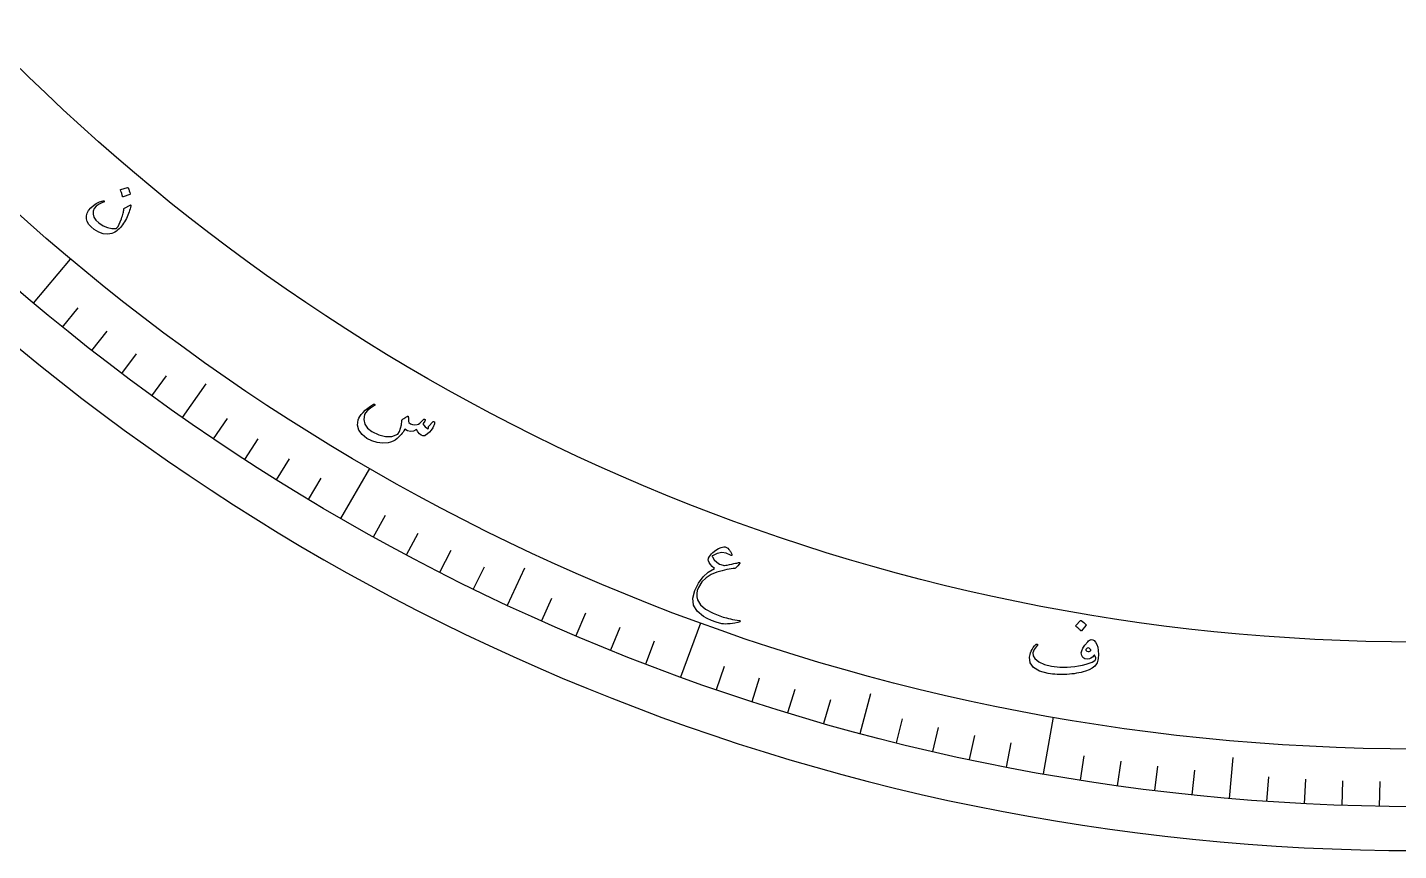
# Model space of a CAD drawing. Header units: millimetres. Extents: x -81 to 81, y -80 to 113.
# Drawn here: x -50.9 to -0.7, y -80.5 to -50.3 of the extents above; entities that cross this region are included whole.
import ezdxf

# ---------------------------------------------------------------- set-up
doc = ezdxf.new("R2010")
doc.units = ezdxf.units.MM
for name, color, linetype in [('CUT_OUTER', 1, 'Continuous'), ('ENGRAVE', 7, 'Continuous'), ('ENGRAVE_FINE', 8, 'Continuous'), ('TEXT', 5, 'Continuous')]:
    doc.layers.add(name, color=color, linetype=linetype)

msp = doc.modelspace()

# ---------------------------------------------------------------- linework, layer by layer
at = {"layer": 'CUT_OUTER'}
msp.add_arc((0, 0), 80.5, 180, 0, dxfattribs=at)
at = {"layer": 'ENGRAVE'}
for points in [[(-50.7095, -60.4332), (-49.3512, -58.8145)], [(-45.2494, -64.6229), (-44.3837, -63.3865)], [(-39.445, -68.3207), (-38.3884, -66.4907)], [(-33.3404, -71.4986), (-32.7025, -70.1307)], [(-26.982, -74.1324), (-26.2592, -72.1467)], [(-20.4182, -76.2019), (-20.0276, -74.7439)], [(-13.6991, -77.6915), (-13.3322, -75.6105)], [(-6.8757, -78.5898), (-6.7442, -77.0862)]]:
    msp.add_lwpolyline(points, dxfattribs=at)
for radius in [78.89, 78.89, 76.7769, 72.8525, 72.8525]:
    msp.add_circle((0, 0), radius, dxfattribs=at)
at = {"layer": 'ENGRAVE_FINE'}
for points in [[(-49.6471, -61.309), (-49.0772, -60.6052)], [(-48.5695, -62.1662), (-48.012, -61.4525)], [(-47.4772, -63.0044), (-46.9322, -62.2811)], [(-46.3704, -63.8234), (-45.8381, -63.0907)], [(-44.1147, -65.4028), (-43.6083, -64.652)], [(-42.9666, -66.1627), (-42.4733, -65.4032)], [(-41.8053, -66.9025), (-41.3254, -66.1345)], [(-40.6314, -67.6219), (-40.1649, -66.8457)], [(-38.2466, -68.9987), (-37.8076, -68.2067)], [(-37.0366, -69.6557), (-36.6114, -68.8561)], [(-35.8153, -70.2915), (-35.4042, -69.4846)], [(-34.5831, -70.9059), (-34.1861, -70.0919)], [(-32.0875, -72.0696), (-31.7191, -71.2423)], [(-30.8248, -72.6186), (-30.4709, -71.785)], [(-29.5527, -73.1455), (-29.2135, -72.3059)], [(-28.2716, -73.6502), (-27.9471, -72.8047)], [(-25.6841, -74.592), (-25.3892, -73.7357)], [(-24.3784, -75.0288), (-24.0985, -74.1675)], [(-23.0652, -75.4429), (-22.8004, -74.5768)], [(-21.745, -75.8339), (-21.4954, -74.9634)], [(-19.0852, -76.5466), (-18.8661, -75.6679)], [(-17.7464, -76.8681), (-17.5427, -75.9856)], [(-16.4022, -77.1661), (-16.2139, -76.2802)], [(-15.0529, -77.4406), (-14.8801, -76.5516)], [(-12.3411, -77.9187), (-12.1994, -77.0243)], [(-10.9794, -78.1222), (-10.8533, -77.2254)], [(-9.6143, -78.302), (-9.5039, -77.4031)], [(-8.2463, -78.4578), (-8.1516, -77.5572)], [(-5.5031, -78.6978), (-5.4399, -77.7944)], [(-4.1288, -78.7819), (-4.0814, -77.8775)], [(-2.7532, -78.8419), (-2.7216, -77.9369)], [(-1.3768, -78.878), (-1.361, -77.9725)]]:
    msp.add_lwpolyline(points, dxfattribs=at)
at = {"layer": 'TEXT'}
for points in [[(-47.2725, -56.1904), (-47.2675, -56.1899), (-47.2622, -56.1915), (-47.2568, -56.195), (-47.2513, -56.2007), (-47.2234, -56.254), (-47.2013, -56.3091), (-47.1848, -56.366), (-47.174, -56.4248), (-47.1743, -56.4322), (-47.1765, -56.4379), (-47.1807, -56.442), (-47.1868, -56.4445), (-47.4321, -56.5274), (-47.4393, -56.5282), (-47.4451, -56.525), (-47.4494, -56.5178), (-47.4522, -56.5067), (-47.4547, -56.497), (-47.4588, -56.4821), (-47.4647, -56.462), (-47.4722, -56.4367), (-47.4817, -56.4059), (-47.4935, -56.3694), (-47.5074, -56.3272), (-47.5236, -56.2793), (-47.5251, -56.2722), (-47.5245, -56.2671), (-47.5217, -56.2637), (-47.5167, -56.2623)], [(-47.1448, -56.8654), (-47.1576, -56.9186), (-47.1723, -56.973), (-47.1889, -57.0286), (-47.2074, -57.0855), (-47.2283, -57.1437), (-47.2522, -57.2032), (-47.279, -57.264), (-47.3087, -57.3262), (-47.3401, -57.3867), (-47.3736, -57.4447), (-47.4093, -57.5002), (-47.4471, -57.5533), (-47.4872, -57.6039), (-47.5298, -57.6524), (-47.5747, -57.6986), (-47.6221, -57.7426), (-47.6759, -57.7854), (-47.7303, -57.8211), (-47.7856, -57.8495), (-47.8415, -57.8707), (-47.9946, -57.8976), (-48.1545, -57.8822), (-48.3211, -57.8245), (-48.494, -57.7244), (-48.6052, -57.6353), (-48.6885, -57.5405), (-48.7438, -57.44), (-48.7711, -57.334), (-48.7697, -57.2287), (-48.7434, -57.1265), (-48.6921, -57.0273), (-48.6161, -56.9312), (-48.5192, -56.8433), (-48.4116, -56.7712), (-48.2932, -56.7149), (-48.1642, -56.6742), (-48.1471, -56.6717), (-48.1339, -56.6733), (-48.1249, -56.6791), (-48.1198, -56.6891), (-48.1184, -56.7022), (-48.1245, -56.7137), (-48.1383, -56.7234), (-48.1597, -56.7315), (-48.3077, -56.7949), (-48.4191, -56.8708), (-48.4936, -56.9594), (-48.5311, -57.0609), (-48.532, -57.167), (-48.4962, -57.2736), (-48.4237, -57.3806), (-48.3144, -57.4879), (-48.1615, -57.5926), (-48.0045, -57.6608), (-47.8437, -57.6926), (-47.6791, -57.688), (-47.6747, -57.6867), (-47.6697, -57.6835), (-47.6641, -57.6784), (-47.6579, -57.6715), (-47.6147, -57.6127), (-47.5725, -57.5374), (-47.5314, -57.4457), (-47.4911, -57.3377), (-47.4726, -57.2818), (-47.456, -57.2294), (-47.4412, -57.1804), (-47.4283, -57.1348), (-47.4174, -57.0926), (-47.409, -57.0539), (-47.4029, -57.0186), (-47.3993, -56.9868), (-47.3967, -56.9708), (-47.392, -56.9578), (-47.3853, -56.9481), (-47.3765, -56.9414), (-47.1725, -56.8312), (-47.1582, -56.8267), (-47.1489, -56.8309), (-47.1444, -56.8438), (-47.1448, -56.8654)], [(-36.077, -64.7805), (-36.0664, -64.7719), (-36.0563, -64.7671), (-36.0468, -64.7662), (-36.0377, -64.7692), (-36.0278, -64.7763), (-36.0209, -64.7851), (-36.0171, -64.7956), (-36.0162, -64.8077), (-36.0195, -64.8475), (-36.0311, -64.8926), (-36.051, -64.9431), (-36.0793, -64.9989), (-36.1345, -65.0851), (-36.1982, -65.1607), (-36.2707, -65.2257), (-36.3519, -65.28), (-36.3754, -65.2908), (-36.3979, -65.2968), (-36.4194, -65.2979), (-36.4398, -65.2942), (-36.5042, -65.2634), (-36.5649, -65.2151), (-36.622, -65.149), (-36.6753, -65.0654), (-36.789, -65.1171), (-36.898, -65.1325), (-37.0021, -65.1117), (-37.1012, -65.0546), (-37.1348, -65.1061), (-37.1687, -65.1546), (-37.2029, -65.2003), (-37.2373, -65.2431), (-37.2722, -65.2834), (-37.3077, -65.3214), (-37.3439, -65.3572), (-37.3807, -65.3907), (-37.454, -65.4472), (-37.535, -65.4917), (-37.6236, -65.5243), (-37.7199, -65.5448), (-37.9248, -65.5567), (-38.1217, -65.5341), (-38.3105, -65.477), (-38.4909, -65.3855), (-38.6712, -65.2437), (-38.785, -65.0837), (-38.8322, -64.9058), (-38.8131, -64.7103), (-38.7899, -64.6495), (-38.7526, -64.5837), (-38.7011, -64.5129), (-38.6355, -64.4369), (-38.5561, -64.3582), (-38.4649, -64.2815), (-38.3618, -64.2067), (-38.2469, -64.1339), (-38.2388, -64.1298), (-38.2308, -64.1282), (-38.223, -64.129), (-38.2155, -64.1323), (-38.2088, -64.1371), (-38.2038, -64.1426), (-38.2005, -64.1488), (-38.1989, -64.1557), (-38.1999, -64.1638), (-38.203, -64.171), (-38.2081, -64.1775), (-38.2153, -64.1832), (-38.365, -64.2821), (-38.4763, -64.3703), (-38.5492, -64.4481), (-38.5836, -64.5155), (-38.6053, -64.6962), (-38.5669, -64.8598), (-38.4681, -65.0061), (-38.3091, -65.1347), (-38.056, -65.2623), (-37.8134, -65.3213), (-37.5819, -65.3117), (-37.3619, -65.2339), (-37.3044, -65.1324), (-37.2597, -65.0159), (-37.2279, -64.8846), (-37.2088, -64.7383), (-37.208, -64.7228), (-37.2052, -64.7102), (-37.2002, -64.7005), (-37.1931, -64.6936), (-37.1634, -64.6733), (-37.1353, -64.6543), (-37.1089, -64.6367), (-37.0841, -64.6204), (-37.0611, -64.6059), (-37.0401, -64.5933), (-37.0211, -64.5827), (-37.004, -64.5741), (-36.9955, -64.5713), (-36.9887, -64.5721), (-36.9835, -64.5765), (-36.98, -64.5846), (-36.9788, -64.5899), (-36.9775, -64.5977), (-36.976, -64.6082), (-36.9743, -64.6214), (-36.9727, -64.6369), (-36.9716, -64.6547), (-36.971, -64.6748), (-36.9708, -64.6971), (-36.9693, -64.7406), (-36.9659, -64.7735), (-36.9607, -64.7958), (-36.9535, -64.8074), (-36.891, -64.8503), (-36.8189, -64.8764), (-36.7373, -64.8857), (-36.6463, -64.8781), (-36.6057, -64.8618), (-36.5546, -64.8263), (-36.4932, -64.7716), (-36.4215, -64.6976), (-36.4147, -64.6906), (-36.4066, -64.686), (-36.3975, -64.6836), (-36.3871, -64.6836), (-36.3781, -64.685), (-36.3705, -64.688), (-36.3642, -64.6927), (-36.3594, -64.6992), (-36.3587, -64.7205), (-36.3718, -64.7523), (-36.3987, -64.7947), (-36.4395, -64.8477), (-36.4061, -64.9077), (-36.3631, -64.9589), (-36.3105, -65.0012), (-36.2484, -65.0346), (-36.2389, -65.0156), (-36.2328, -64.9992), (-36.2303, -64.9854), (-36.2313, -64.9742), (-36.2334, -64.9631), (-36.233, -64.9533), (-36.23, -64.945), (-36.2245, -64.9381)], [(-25.4082, -69.3626), (-25.3616, -69.3665), (-25.3157, -69.384), (-25.2706, -69.4151), (-25.2262, -69.4599), (-25.2049, -69.4863), (-25.1858, -69.5121), (-25.1689, -69.5372), (-25.1544, -69.5617), (-25.142, -69.5854), (-25.1317, -69.6082), (-25.1235, -69.63), (-25.1175, -69.6508), (-25.1154, -69.6697), (-25.1222, -69.6785), (-25.1379, -69.677), (-25.1627, -69.6654), (-25.321, -69.5957), (-25.4842, -69.5763), (-25.6527, -69.6074), (-25.8268, -69.6888), (-25.8334, -69.6958), (-25.8365, -69.7046), (-25.8359, -69.715), (-25.8317, -69.7272), (-25.7601, -69.8386), (-25.6708, -69.9276), (-25.5639, -69.9943), (-25.4394, -70.0385), (-25.4155, -70.0421), (-25.3828, -70.042), (-25.3414, -70.038), (-25.2914, -70.0302), (-25.1986, -70.0111), (-25.1167, -69.9942), (-25.0456, -69.9795), (-24.9855, -69.967), (-24.9361, -69.9568), (-24.8976, -69.9489), (-24.8699, -69.9433), (-24.8531, -69.9401), (-24.8309, -69.9408), (-24.8222, -69.9503), (-24.8269, -69.9685), (-24.8451, -69.9954), (-24.9022, -70.0627), (-24.9485, -70.1114), (-24.9841, -70.1416), (-25.0088, -70.1532), (-25.0747, -70.1599), (-25.1453, -70.1697), (-25.2208, -70.1825), (-25.3011, -70.1983), (-25.3862, -70.2171), (-25.4762, -70.239), (-25.5711, -70.2638), (-25.6709, -70.2915), (-25.8813, -70.3738), (-26.0627, -70.4938), (-26.215, -70.652), (-26.3382, -70.8484), (-26.3833, -70.9635), (-26.4047, -71.0781), (-26.4021, -71.1923), (-26.3756, -71.306), (-26.2697, -71.4842), (-26.0774, -71.6493), (-25.7987, -71.8008), (-25.4335, -71.9375), (-25.3755, -71.9542), (-25.3125, -71.9709), (-25.2447, -71.9878), (-25.1721, -72.0048), (-25.0947, -72.0216), (-25.0126, -72.038), (-24.9259, -72.054), (-24.8346, -72.0696), (-24.8191, -72.0732), (-24.8084, -72.0778), (-24.8023, -72.0836), (-24.8009, -72.0904), (-24.8244, -72.1135), (-24.8946, -72.1365), (-25.0117, -72.1595), (-25.1757, -72.1822), (-25.2741, -72.1915), (-25.3584, -72.1945), (-25.4287, -72.1911), (-25.485, -72.1815), (-25.6875, -72.1259), (-25.8673, -72.0639), (-26.0242, -71.9958), (-26.1583, -71.9217), (-26.3905, -71.7262), (-26.5206, -71.5012), (-26.5489, -71.2473), (-26.4758, -70.9647), (-26.338, -70.6908), (-26.1724, -70.4656), (-25.9795, -70.2887), (-25.7592, -70.1601), (-25.8417, -70.0797), (-25.9054, -70.0055), (-25.9502, -69.9373), (-25.9764, -69.8752), (-25.9812, -69.8523), (-25.9817, -69.829), (-25.9777, -69.8055), (-25.9694, -69.7816), (-25.9364, -69.7214), (-25.8995, -69.6664), (-25.8589, -69.6167), (-25.8144, -69.5724), (-25.7097, -69.4887), (-25.6071, -69.4258), (-25.5066, -69.3838), (-25.4082, -69.3626)], [(-12.3388, -72.0679), (-12.3346, -72.0649), (-12.3294, -72.0636), (-12.3229, -72.0639), (-12.3153, -72.066), (-12.2646, -72.0978), (-12.2178, -72.1342), (-12.1751, -72.175), (-12.1362, -72.2202), (-12.1328, -72.2267), (-12.1318, -72.2327), (-12.1333, -72.2384), (-12.1373, -72.2436), (-12.3065, -72.4392), (-12.3123, -72.4436), (-12.3189, -72.4437), (-12.3262, -72.4397), (-12.3343, -72.4315), (-12.3412, -72.4244), (-12.3523, -72.4137), (-12.3674, -72.3993), (-12.3866, -72.3813), (-12.4103, -72.3595), (-12.4387, -72.334), (-12.4719, -72.3047), (-12.5099, -72.2715), (-12.5148, -72.2663), (-12.5168, -72.2615), (-12.5161, -72.2572), (-12.5125, -72.2534)], [(-11.9424, -72.7654), (-11.8852, -72.7705), (-11.8326, -72.8017), (-11.7846, -72.8591), (-11.7411, -72.9425), (-11.7071, -73.0474), (-11.6876, -73.169), (-11.6828, -73.3075), (-11.6927, -73.4627), (-11.7, -73.5185), (-11.7119, -73.5694), (-11.7286, -73.6155), (-11.7501, -73.6568), (-11.8153, -73.7357), (-11.9052, -73.8064), (-12.0198, -73.8691), (-12.1591, -73.9235), (-12.2366, -73.9465), (-12.3161, -73.9671), (-12.3977, -73.9853), (-12.4814, -74.001), (-12.5673, -74.0142), (-12.6557, -74.0249), (-12.7464, -74.033), (-12.8395, -74.0386), (-12.9327, -74.0418), (-13.0234, -74.043), (-13.1118, -74.0421), (-13.1979, -74.0391), (-13.2817, -74.0338), (-13.3633, -74.026), (-13.4429, -74.0158), (-13.5204, -74.003), (-13.8373, -73.9176), (-14.0577, -73.7896), (-14.1812, -73.6199), (-14.2083, -73.409), (-14.2013, -73.3626), (-14.1885, -73.3106), (-14.1698, -73.2532), (-14.1452, -73.1901), (-14.1119, -73.1221), (-14.0716, -73.0577), (-14.0243, -72.9968), (-13.9701, -72.9395), (-13.9624, -72.9332), (-13.9541, -72.9292), (-13.9452, -72.9276), (-13.9355, -72.9283), (-13.9267, -72.9313), (-13.9202, -72.9365), (-13.9158, -72.9438), (-13.9138, -72.9532), (-13.9138, -72.9632), (-13.9159, -72.9721), (-13.92, -72.9798), (-13.926, -72.9864), (-14.0319, -73.1235), (-14.0824, -73.2482), (-14.0774, -73.3606), (-14.0165, -73.4607), (-13.8628, -73.5819), (-13.6584, -73.6745), (-13.4035, -73.7379), (-13.0983, -73.7717), (-12.9627, -73.7761), (-12.8258, -73.7738), (-12.6876, -73.7649), (-12.5483, -73.7493), (-12.408, -73.7269), (-12.2668, -73.6978), (-12.125, -73.662), (-11.9824, -73.6194), (-11.9056, -73.5904), (-11.8456, -73.5553), (-11.8023, -73.5143), (-11.7756, -73.4672), (-11.7801, -73.4311), (-11.7908, -73.397), (-11.8076, -73.3648), (-11.8306, -73.3346), (-11.8336, -73.3328), (-11.8378, -73.3342), (-11.8433, -73.3386), (-11.85, -73.3462), (-11.9019, -73.4059), (-11.9561, -73.4483), (-12.0127, -73.4734), (-12.0716, -73.481), (-12.1745, -73.4655), (-12.2485, -73.4222), (-12.2936, -73.3513), (-12.3097, -73.2528), (-12.2954, -73.1706), (-12.2513, -73.0746), (-12.1775, -72.9647), (-12.0743, -72.8409), (-12.0433, -72.8112), (-12.011, -72.7887), (-11.9774, -72.7735), (-11.9424, -72.7654)], [(-11.9775, -73.1752), (-11.9648, -73.164), (-11.9597, -73.1516), (-11.962, -73.1379), (-11.9718, -73.1231), (-12.0151, -73.0839), (-12.0566, -73.0693), (-12.0963, -73.0794), (-12.1342, -73.114), (-12.1403, -73.1255), (-12.143, -73.1361), (-12.1422, -73.1458), (-12.138, -73.1546), (-12.1023, -73.1867), (-12.0636, -73.2008), (-12.022, -73.197), (-11.9775, -73.1752)]]:
    msp.add_lwpolyline(points, close=True, dxfattribs=at)

doc.saveas('drawing.dxf')
